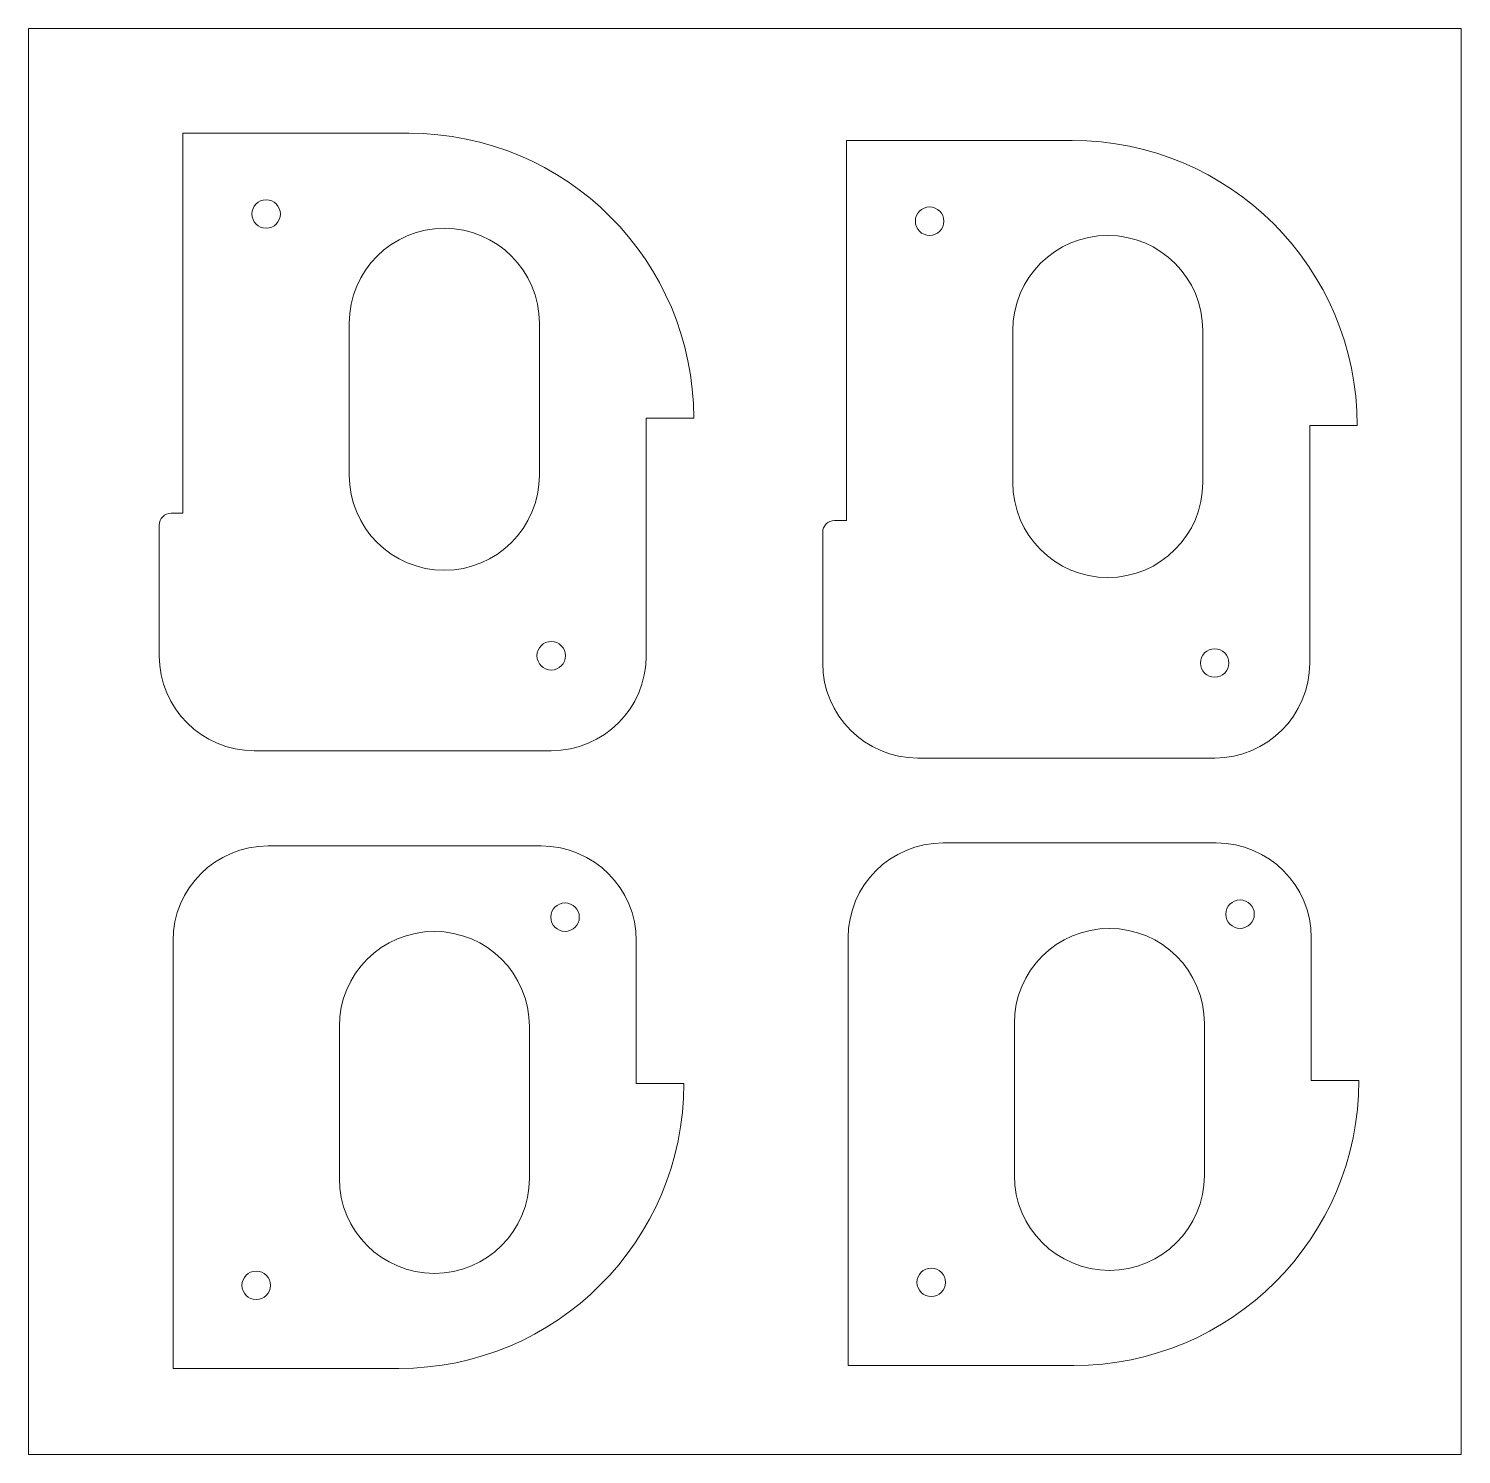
# Model space of a CAD drawing. Header units: millimetres. Extents: x 0 to 301, y 0 to 300.
import ezdxf

# ---------------------------------------------------------------- set-up
doc = ezdxf.new("R2010")
doc.units = ezdxf.units.MM

msp = doc.modelspace()

# ---------------------------------------------------------------- linework, layer by layer
at = {"color": 7, "linetype": 'Continuous', "lineweight": 0}
for p, q in [((-0.15, 300.47), (301.38, 300.47)), ((-0.15, 300.47), (-0.15, 0.36)), ((301.38, 300.47), (301.38, 0.36)), ((-0.15, 0.36), (301.38, 0.36))]:
    msp.add_line(p, q, dxfattribs=at)
at = {"color": 7, "linetype": 'Continuous', "lineweight": 15}
for p, q in [((32.33, 278.46), (32.33, 198.46)), ((79.83, 278.46), (32.33, 278.46)), ((219.47, 276.94), (171.97, 276.94)), ((171.97, 276.94), (171.97, 196.94)), ((67.33, 238.46), (67.33, 206.46)), ((107.33, 206.46), (107.33, 238.46)), ((206.97, 236.94), (206.97, 204.94)), ((246.97, 204.94), (246.97, 236.94)), ((129.83, 168.46), (129.83, 218.46)), ((129.83, 218.46), (139.83, 218.46)), ((269.47, 216.94), (279.47, 216.94)), ((269.47, 166.94), (269.47, 216.94)), ((32.33, 198.46), (29.83, 198.46)), ((171.97, 196.94), (169.47, 196.94)), ((27.33, 195.96), (27.33, 168.46)), ((166.97, 194.44), (166.97, 166.94)), ((109.83, 148.46), (47.33, 148.46)), ((249.47, 146.94), (186.97, 146.94)), ((50.24, 128.44), (107.74, 128.44)), ((192.31, 129.07), (249.81, 129.07)), ((172.31, 109.07), (172.31, 19.07)), ((269.81, 79.07), (269.81, 109.07)), ((30.24, 108.44), (30.24, 18.44)), ((127.74, 78.44), (127.74, 108.44)), ((207.31, 91.07), (207.31, 59.07)), ((247.31, 59.07), (247.31, 91.07)), ((65.24, 90.44), (65.24, 58.44)), ((105.24, 58.44), (105.24, 90.44)), ((137.74, 78.44), (127.74, 78.44)), ((279.81, 79.07), (269.81, 79.07)), ((30.24, 18.44), (77.74, 18.44)), ((172.31, 19.07), (219.81, 19.07))]:
    msp.add_line(p, q, dxfattribs=at)
for centre in [(49.83, 261.46), (49.83, 261.46), (189.47, 259.94), (189.47, 259.94), (109.83, 168.46), (109.83, 168.46), (249.47, 166.94), (249.47, 166.94), (112.74, 113.44), (112.74, 113.44), (254.81, 114.07), (254.81, 114.07), (189.81, 36.57), (189.81, 36.57), (47.74, 35.94), (47.74, 35.94)]:
    msp.add_circle(centre, 3, dxfattribs=at)
for centre, radius, start, end in [((79.83, 218.46), 60, 0, 90), ((79.83, 218.46), 60, 0, 90), ((219.47, 216.94), 60, 0, 90), ((219.47, 216.94), 60, 0, 90), ((87.33, 238.46), 20, 0, 180), ((87.33, 238.46), 20, 0, 180), ((226.97, 236.94), 20, 0, 180), ((226.97, 236.94), 20, 0, 180), ((87.33, 206.46), 20, 180, 0), ((87.33, 206.46), 20, 180, 0), ((226.97, 204.94), 20, 180, 0), ((226.97, 204.94), 20, 180, 0), ((29.83, 195.96), 2.5, 90, 180), ((29.83, 195.96), 2.5, 90, 180), ((169.47, 194.44), 2.5, 90, 180), ((169.47, 194.44), 2.5, 90, 180), ((47.33, 168.46), 20, 180, 270), ((47.33, 168.46), 20, 180, 270), ((109.83, 168.46), 20, 270, 0), ((109.83, 168.46), 20, 270, 0), ((186.97, 166.94), 20, 180, 270), ((186.97, 166.94), 20, 180, 270), ((249.47, 166.94), 20, 270, 0), ((249.47, 166.94), 20, 270, 0), ((50.24, 108.44), 20, 90, 180), ((50.24, 108.44), 20, 90, 180), ((107.74, 108.44), 20, 0, 90), ((107.74, 108.44), 20, 0, 90), ((192.31, 109.07), 20, 90, 180), ((192.31, 109.07), 20, 90, 180), ((249.81, 109.07), 20, 0, 90), ((249.81, 109.07), 20, 0, 90), ((85.24, 90.44), 20, 0, 180), ((85.24, 90.44), 20, 0, 180), ((227.31, 91.07), 20, 0, 180), ((227.31, 91.07), 20, 0, 180), ((77.74, 78.44), 60, 270, 0), ((77.74, 78.44), 60, 270, 0), ((219.81, 79.07), 60, 270, 0), ((219.81, 79.07), 60, 270, 0), ((85.24, 58.44), 20, 180, 0), ((85.24, 58.44), 20, 180, 0), ((227.31, 59.07), 20, 180, 0), ((227.31, 59.07), 20, 180, 0)]:
    msp.add_arc(centre, radius, start, end, dxfattribs=at)

doc.saveas('drawing.dxf')
